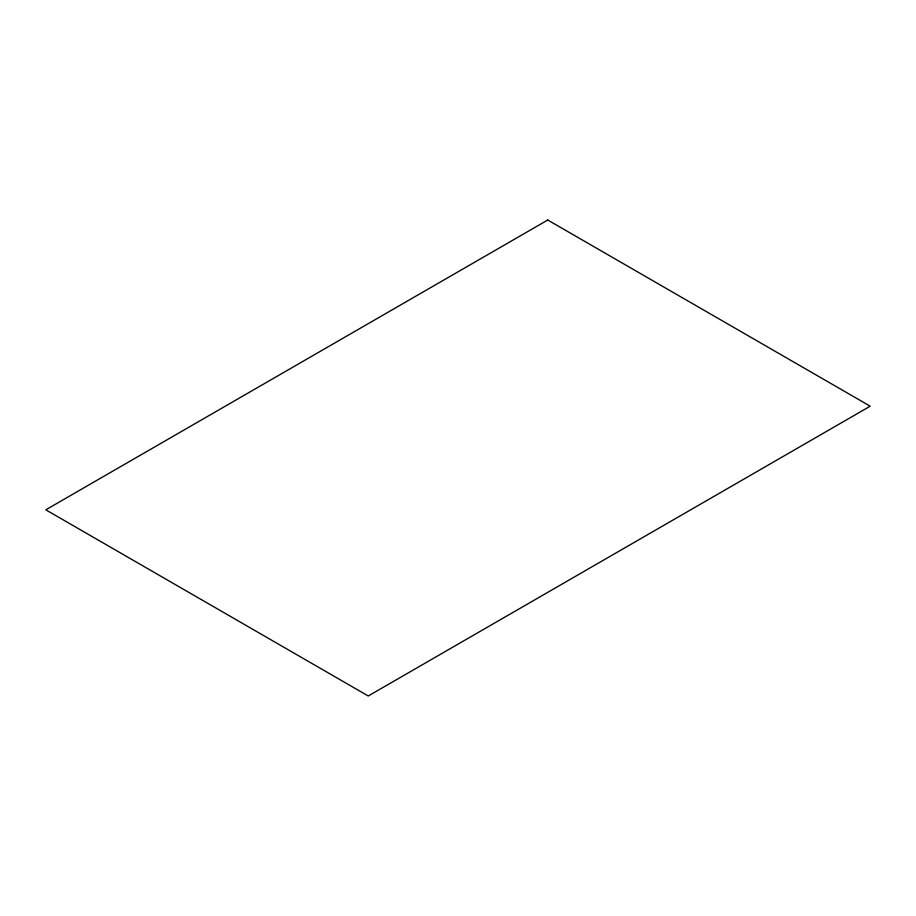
<?xml version="1.0" encoding="UTF-8"?>
<svg xmlns="http://www.w3.org/2000/svg" width="916" height="916" viewBox="0 0 916 916"><rect width="100%" height="100%" fill="white"/><g stroke="black" fill="none" stroke-linecap="round" stroke-linejoin="round"><path stroke-width="1.37" d="M547.745 220.023L45.8 509.811L368.255 695.977L870.2 406.189L547.745 220.023"/></g></svg>
